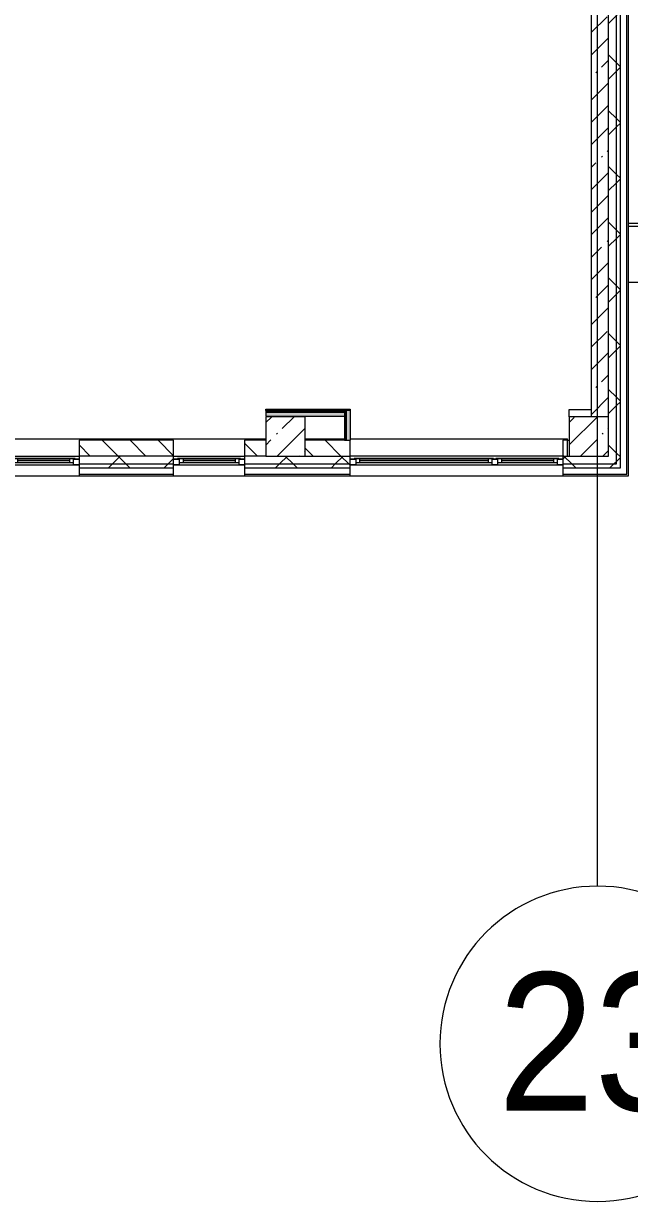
# Model space of a CAD drawing. Header units: millimetres. Extents: x -3238 to 193830, y -8553 to 29000.
# Drawn here: x 136233 to 143921, y -5906 to 9037 of the extents above; entities that cross this region are included whole.
import ezdxf

# ---------------------------------------------------------------- set-up
doc = ezdxf.new("R2010")
doc.units = ezdxf.units.MM
for name, color, linetype, lineweight, true_color in [('A-FLOR-3', 7, 'Continuous', 5, 0xaaaaaa), ('I-WALL-4', 7, 'Continuous', 5, 0xe7e7e7), ('I-WALL-5', 7, 'Continuous', 9, 0xe7e7e7)]:
    doc.layers.add(name, color=color, linetype=linetype, lineweight=lineweight, true_color=true_color)
for name, color, linetype, lineweight in [('A-GENM-5', 7, 'Continuous', 5), ('A-GLAZ-2', 7, 'Continuous', 5), ('A-WALL', 7, 'Continuous', 9), ('A-WALL-3', 7, 'Continuous', 5), ('I-WALL-6', 7, 'Continuous', 5), ('S-COLS-3', 7, 'Continuous', 5), ('Оси', 7, 'Continuous', 9), ('Оси-1', 7, 'Continuous', 20)]:
    doc.layers.add(name, color=color, linetype=linetype, lineweight=lineweight)
doc.styles.add('Arial_1', font='arial.ttf', dxfattribs={"width": 0.9, "height": 1750})
pattern_1 = [(45, (58957.15, 0), (-353.5534, 353.5534), []), (135, (58957.15, 0), (-353.5534, -353.5534), [])]
pattern_2 = [(135, (58957.15, 0), (-176.7767, -176.7767), [])]
pattern_3 = [(45, (58957.15, 0), (-530.33, 530.33), []), (135, (58957.15, 0), (-530.33, -530.33), [])]

# ---------------------------------------------------------------- blocks, each defined once
blk = doc.blocks.new('BSC_Колонна _Прямоугольная - 500х500-V134-2_3_1_птичка')
at = {"layer": 'S-COLS-3'}
h = blk.add_hatch(dxfattribs=at)
h.set_pattern_fill('FP_147', color=256, style=0, pattern_type=2)
h.set_pattern_definition([(45, (-80600, -3800), (-285.1231, 285.1231), []), (45, (-80314.88, -3800), (-285.1231, 285.1231), [504.031, -100.806, 16.764, -84.042])])
h.paths.add_polyline_path([(-250, -250), (250, -250), (250, 250), (-250, 250)])
for p, q in [((250, 250), (-250, 250)), ((-250, 250), (-250, -250)), ((250, -250), (250, 250)), ((-250, -250), (250, -250))]:
    blk.add_line(p, q, dxfattribs=at)
blk = doc.blocks.new('120_Окно_СКБ_2Ст - 120_Окно_СКБ_2Ст 2700х2500 _мал створка слева_-22808065-2_3_1_птичка')
at = {"layer": 'A-GLAZ-2'}
for p, q in [((-1350, -75), (-1350, -5)), ((-1350, -5), (-1280, -5)), ((1350, -5), (-1350, -5)), ((-1280, -75), (-1350, -75)), ((-1350, -75), (-1300, -75)), ((-1280, -75), (-1300, -75)), ((-1300, -75), (-1300, -85)), ((-1300, -85), (-500, -85)), ((-500, -85), (-1300, -85)), ((-1280, -5), (-1280, -75)), ((-520, -35), (-1280, -35)), ((-1280, -35), (-1280, -75)), ((-1230, -85), (-1230, -35)), ((-1230, -55), (-570, -55)), ((-570, -65), (-1230, -65)), ((-570, -85), (-570, -35)), ((-520, -75), (-520, -5)), ((-520, -5), (-450, -5)), ((-520, -75), (-520, -35)), ((-450, -75), (-520, -75)), ((-500, -75), (-520, -75)), ((-500, -75), (-470, -75)), ((-500, -85), (-500, -75)), ((-450, -75), (-470, -75)), ((-470, -75), (-470, -85)), ((-470, -85), (1300, -85)), ((1300, -85), (-470, -85)), ((-450, -5), (-450, -75)), ((1280, -35), (-450, -35)), ((-450, -35), (-450, -75)), ((-400, -85), (-400, -35)), ((-400, -55), (1230, -55)), ((1230, -65), (-400, -65)), ((1230, -85), (1230, -35)), ((1280, -75), (1280, -5)), ((1280, -5), (1350, -5)), ((1280, -75), (1280, -35)), ((1350, -75), (1280, -75)), ((1300, -75), (1280, -75)), ((1300, -75), (1350, -75)), ((1300, -85), (1300, -75)), ((1350, -5), (1350, -75))]:
    blk.add_line(p, q, dxfattribs=at)
blk = doc.blocks.new('120_Окно_СКБ_1Ст - 120_Окно_СКБ_1Ст 900х2500_h_-19906150-2_3_1_птичка')
at = {"layer": 'A-GLAZ-2'}
for p, q in [((-450, -75), (-450, -5)), ((-450, -5), (-380, -5)), ((450, -5), (-450, -5)), ((-380, -75), (-450, -75)), ((-450, -75), (-400, -75)), ((-380, -75), (-400, -75)), ((-400, -75), (-400, -85)), ((-400, -85), (400, -85)), ((400, -85), (-400, -85)), ((-380, -5), (-380, -75)), ((380, -35), (-380, -35)), ((-380, -35), (-380, -75)), ((-330, -85), (-330, -35)), ((-330, -55), (330, -55)), ((330, -65), (-330, -65)), ((330, -85), (330, -35)), ((380, -75), (380, -5)), ((380, -5), (450, -5)), ((380, -75), (380, -35)), ((450, -75), (380, -75)), ((400, -75), (380, -75)), ((400, -75), (450, -75)), ((400, -85), (400, -75)), ((450, -5), (450, -75))]:
    blk.add_line(p, q, dxfattribs=at)
blk = doc.blocks.new('парапет9 - парапет-22867712-2_3_1_птичка')
at = {"layer": 'A-GENM-5'}
for p, q in [((89202, 8002), (84950, 8002)), ((89202, 7964), (84950, 7964)), ((84950, 7255), (89202, 7255))]:
    blk.add_line(p, q, dxfattribs=at)
blk = doc.blocks.new('BSC_Колонна _Прямоугольная - 500х500-V242-2_3_1_птичка')
at = {"layer": 'S-COLS-3'}
h = blk.add_hatch(dxfattribs=at)
h.set_pattern_fill('FP_244', color=256, style=0, pattern_type=2)
h.set_pattern_definition([(45, (-84450, -3800), (-285.1231, 285.1231), []), (45, (-84164.88, -3800), (-285.1231, 285.1231), [504.031, -100.806, 16.764, -84.042])])
h.paths.add_polyline_path([(-117, -250), (250, -250), (250, 250), (-250, 250), (-250, -250)])
for p, q in [((250, 250), (-250, 250)), ((-250, 250), (-250, -250)), ((250, -250), (250, 250)), ((-250, -250), (250, -250))]:
    blk.add_line(p, q, dxfattribs=at)
blk = doc.blocks.new('Ось сетки - D8-29747960-2_3_1_птичка')
at = {"layer": 'Оси-1'}
for start, end in [(360, 180), (180, 360)]:
    blk.add_arc((0, 0), 4, start, end, dxfattribs=at)

msp = doc.modelspace()

# ---------------------------------------------------------------- hatches: boundary and pattern name
at = {"layer": 'A-WALL-3'}
h = msp.add_hatch(dxfattribs=at)
h.set_pattern_fill('FP_151', color=256, style=0, pattern_type=2)
h.set_pattern_definition(pattern_1)
h.paths.add_polyline_path([(143657.2, 3450), (143757.2, 3450), (143757.2, 10250), (143657.2, 10250), (143657.2, 3550)])
h = msp.add_hatch(dxfattribs=at)
h.set_pattern_fill('FP_151', color=256, style=0, pattern_type=2)
h.set_pattern_definition(pattern_1)
h.paths.add_polyline_path([(143807.2, 3400), (143807.2, 10250), (143757.2, 10250), (143757.2, 3400)])
h = msp.add_hatch(dxfattribs=at)
h.set_pattern_fill('FP_161', color=256, style=0, pattern_type=2)
h.set_pattern_definition(pattern_2)
h.paths.add_polyline_path([(139307.2, 3550), (139307.2, 3750), (139037.2, 3750), (139037.2, 3550), (139126.2, 3550)])
h.paths.add_polyline_path([(134962.3, 3550), (136037.2, 3550), (136037.2, 3750), (134937.2, 3750), (134937.2, 3550)])
h.paths.add_polyline_path([(137044.2, 3550), (138137.2, 3550), (138137.2, 3750), (136937.2, 3750), (136937.2, 3550)])
h = msp.add_hatch(dxfattribs=at)
h.set_pattern_fill('FP_161', color=256, style=0, pattern_type=2)
h.set_pattern_definition(pattern_2)
h.paths.add_polyline_path([(143077.2, 3550), (143137.2, 3550), (143137.2, 3750), (143077.2, 3750)])
h.paths.add_polyline_path([(140377.2, 3550), (140377.2, 3750), (139807.2, 3750), (139807.2, 3550), (140167.2, 3550)])
h = msp.add_hatch(dxfattribs=at)
h.set_pattern_fill('FP_151', color=256, style=0, pattern_type=2)
h.set_pattern_definition(pattern_1)
h.paths.add_polyline_path([(139807.2, 3450), (140377.2, 3450), (140377.2, 3550), (139037.2, 3550), (139037.2, 3450), (139307.2, 3450)])
h.paths.add_polyline_path([(143657.2, 3450), (143657.2, 3550), (143077.2, 3550), (143077.2, 3450), (143290.1, 3450)])
h.paths.add_polyline_path([(136037.2, 3450), (136037.2, 3550), (134657.2, 3550), (134657.2, 3450), (136003.2, 3450)])
h.paths.add_polyline_path([(136937.2, 3450), (138137.2, 3450), (138137.2, 3550), (136937.2, 3550)])
h = msp.add_hatch(dxfattribs=at)
h.set_pattern_fill('FP_151', color=256, style=0, pattern_type=2)
h.set_pattern_definition(pattern_1)
h.paths.add_polyline_path([(143757.2, 3400), (143757.2, 3450), (143077.2, 3450), (143077.2, 3400), (143657.2, 3400)])
h.paths.add_polyline_path([(136003.2, 3400), (136037.2, 3400), (136037.2, 3450), (134657.2, 3450), (134657.2, 3400), (134962.3, 3400)])
h.paths.add_polyline_path([(136937.2, 3400), (138137.2, 3400), (138137.2, 3450), (136937.2, 3450)])
h.paths.add_polyline_path([(140167.2, 3400), (140377.2, 3400), (140377.2, 3450), (139037.2, 3450), (139037.2, 3400), (139126.2, 3400)])
at = {"layer": 'I-WALL-4'}
msp.add_hatch(color=256, dxfattribs=at).paths.add_polyline_path([(140307.2, 4055), (140307.2, 4105), (139307.2, 4105), (139307.2, 4055), (140167.2, 4055)])
at = {"layer": 'I-WALL-5'}
msp.add_hatch(color=256, dxfattribs=at).paths.add_polyline_path([(140332.2, 3750), (140382.2, 3750), (140382.2, 4130), (140332.2, 4130), (140332.2, 3867.9)])
at = {"layer": 'I-WALL-6'}
h = msp.add_hatch(dxfattribs=at)
h.set_pattern_fill('FP_159', color=256, style=0, pattern_type=2)
h.set_pattern_definition([(45, (58957.15, 0), (-285.1231, 285.1231), []), (45, (59242.27, 0), (-285.1231, 285.1231), [504.031, -100.806, 16.764, -84.042])])
h.paths.add_polyline_path([(143437.2, 4050), (143657.2, 4050), (143657.2, 10900), (143437.2, 10900), (143437.2, 4459.7)])
h.paths.add_polyline_path([(143437.2, 11550), (143657.2, 11550), (143657.2, 15150), (143437.2, 15150), (143437.2, 11560.4)])
h = msp.add_hatch(dxfattribs=at)
h.set_pattern_fill('FP_255', color=256, style=0, pattern_type=2)
h.set_pattern_definition(pattern_3)
h.paths.add_polyline_path([(140319.7, 4117.5), (140332.2, 4117.5), (140332.2, 4130), (139307.2, 4130), (139307.2, 4117.5), (140167.2, 4117.5)])
h = msp.add_hatch(dxfattribs=at)
h.set_pattern_fill('FP_255', color=256, style=0, pattern_type=2)
h.set_pattern_definition(pattern_3)
h.paths.add_polyline_path([(140307.2, 4105), (140319.7, 4105), (140319.7, 4117.5), (139307.2, 4117.5), (139307.2, 4105), (140167.2, 4105)])
h = msp.add_hatch(dxfattribs=at)
h.set_pattern_fill('FP_255', color=256, style=0, pattern_type=2)
h.set_pattern_definition(pattern_3)
h.paths.add_polyline_path([(140319.7, 3750), (140319.7, 4105), (140307.2, 4105), (140307.2, 3750)])
h = msp.add_hatch(dxfattribs=at)
h.set_pattern_fill('FP_255', color=256, style=0, pattern_type=2)
h.set_pattern_definition(pattern_3)
h.paths.add_polyline_path([(140332.2, 3750), (140332.2, 4117.5), (140319.7, 4117.5), (140319.7, 3750)])

# ---------------------------------------------------------------- linework, layer by layer
at = {"layer": 'A-FLOR-3'}
for p, q in [((139307.2, 4130), (139307.2, 4145)), ((139307.2, 4145), (140377.2, 4145)), ((140377.2, 4145), (140377.2, 4130)), ((143157.2, 4050), (143157.2, 4140)), ((143157.2, 4140), (143437.2, 4140)), ((143137.2, 3750), (143157.2, 3750))]:
    msp.add_line(p, q, dxfattribs=at)
at = {"layer": 'A-WALL'}
for p, q in [((143757.2, 3450), (143757.2, 10250)), ((143807.2, 3400), (143807.2, 10250)), ((143887.2, 3320), (143887.2, 10250)), ((140319.7, 4117.5), (139307.2, 4117.5)), ((140307.2, 4105), (139307.2, 4105)), ((140307.2, 4105), (140307.2, 4055)), ((140319.7, 3750), (140319.7, 4117.5)), ((140332.2, 3750), (140332.2, 4130)), ((138137.2, 3550), (136937.2, 3550)), ((136937.2, 3450), (138137.2, 3450)), ((139307.2, 3550), (139037.2, 3550)), ((139037.2, 3450), (140377.2, 3450)), ((139807.2, 3550), (140377.2, 3550)), ((143077.2, 3550), (143137.2, 3550)), ((143077.2, 3450), (143757.2, 3450)), ((136937.2, 3400), (138137.2, 3400)), ((136937.2, 3320), (138137.2, 3320)), ((139037.2, 3400), (140377.2, 3400)), ((139037.2, 3320), (140377.2, 3320)), ((143077.2, 3400), (143807.2, 3400)), ((143077.2, 3320), (143887.2, 3320))]:
    msp.add_line(p, q, dxfattribs=at)
at = {"layer": 'A-WALL-3'}
for p, q in [((143907.2, 3300), (143907.2, 10400)), ((143657.2, 4050), (143657.2, 4050)), ((136937.2, 3750), (136937.2, 3300)), ((138137.2, 3750), (136937.2, 3750)), ((138137.2, 3300), (138137.2, 3750)), ((139037.2, 3750), (139037.2, 3300)), ((139307.2, 3750), (139037.2, 3750)), ((140307.2, 3750), (139807.2, 3750)), ((140377.2, 3300), (140377.2, 3750)), ((143077.2, 3750), (143077.2, 3300)), ((143137.2, 3750), (143077.2, 3750)), ((143137.2, 3550), (143137.2, 3750)), ((136037.2, 3550), (136937.2, 3550)), ((138137.2, 3550), (139037.2, 3550)), ((143137.2, 3550), (143157.2, 3550)), ((134815.2, 3300), (143907.2, 3300))]:
    msp.add_line(p, q, dxfattribs=at)
at = {"layer": 'I-WALL-6'}
for p, q in [((143437.2, 10900), (143437.2, 4050)), ((143657.2, 4050), (143657.2, 10900)), ((140382.2, 4130), (139307.2, 4130)), ((139307.2, 4130), (139307.2, 4055)), ((139307.2, 4055), (140307.2, 4055)), ((140307.2, 4055), (140307.2, 3750)), ((140382.2, 3750), (140382.2, 4130)), ((135210.7, 3770), (139307.2, 3770)), ((139807.2, 3770), (140307.2, 3770)), ((140307.2, 3750), (140382.2, 3750)), ((140382.2, 3770), (143137.2, 3770)), ((143137.2, 3750), (143137.2, 3770)), ((143077.2, 3550), (140377.2, 3550))]:
    msp.add_line(p, q, dxfattribs=at)
at = {"layer": 'Оси'}
msp.add_line((143517.2, -1906.3), (143517.2, 9979), dxfattribs=at)

# ---------------------------------------------------------------- block references
at = {"layer": 'A-GENM-5'}
msp.add_blockref('парапет9 - парапет-22867712-2_3_1_птичка', (58957.2, -1500), dxfattribs=at)
at = {"layer": 'A-GLAZ-2', "rotation": 180}
for name, p in [('120_Окно_СКБ_1Ст - 120_Окно_СКБ_1Ст 900х2500_h_-19906150-2_3_1_птичка', (136487.2, 3435)), ('120_Окно_СКБ_1Ст - 120_Окно_СКБ_1Ст 900х2500_h_-19906150-2_3_1_птичка', (138587.2, 3435)), ('120_Окно_СКБ_2Ст - 120_Окно_СКБ_2Ст 2700х2500 _мал створка слева_-22808065-2_3_1_птичка', (141727.2, 3435))]:
    msp.add_blockref(name, p, dxfattribs=at)
at = {"layer": 'S-COLS-3'}
for name, p in [('BSC_Колонна _Прямоугольная - 500х500-V134-2_3_1_птичка', (139557.2, 3800)), ('BSC_Колонна _Прямоугольная - 500х500-V242-2_3_1_птичка', (143407.2, 3800))]:
    msp.add_blockref(name, p, dxfattribs=at)
at = {"layer": 'Оси-1', "xscale": 499.9999999999995, "yscale": 499.9999999999995, "zscale": 499.9999999999995}
msp.add_blockref('Ось сетки - D8-29747960-2_3_1_птичка', (143517.2, -3906.3), dxfattribs=at)

# ---------------------------------------------------------------- texts
at = {"layer": 'Оси', "insert": (142254.1, -3003), "char_height": 1750, "width": 3030.379, "attachment_point": 1, "style": 'Arial_1'}
msp.add_mtext('23', dxfattribs=at)

doc.saveas('drawing.dxf')
